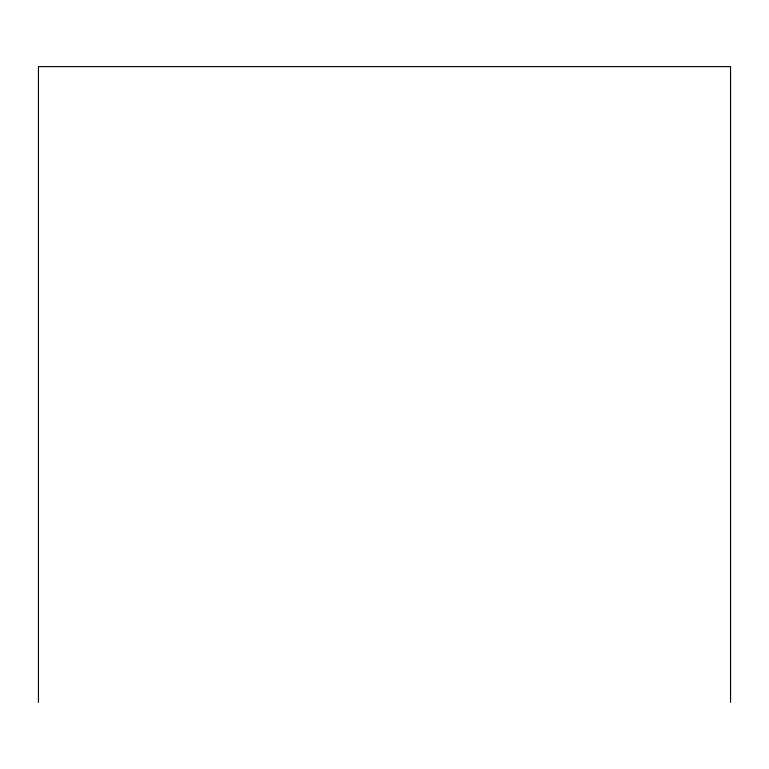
<?xml version="1.0" encoding="UTF-8"?>
<svg xmlns="http://www.w3.org/2000/svg" width="769" height="769" viewBox="0 0 769 769"><rect width="100%" height="100%" fill="white"/><g stroke="black" fill="none" stroke-linecap="round" stroke-linejoin="round"><path stroke-width="1.15" d="M730.55 702.376L730.55 66.624L38.45 66.624L38.45 702.376"/></g></svg>
